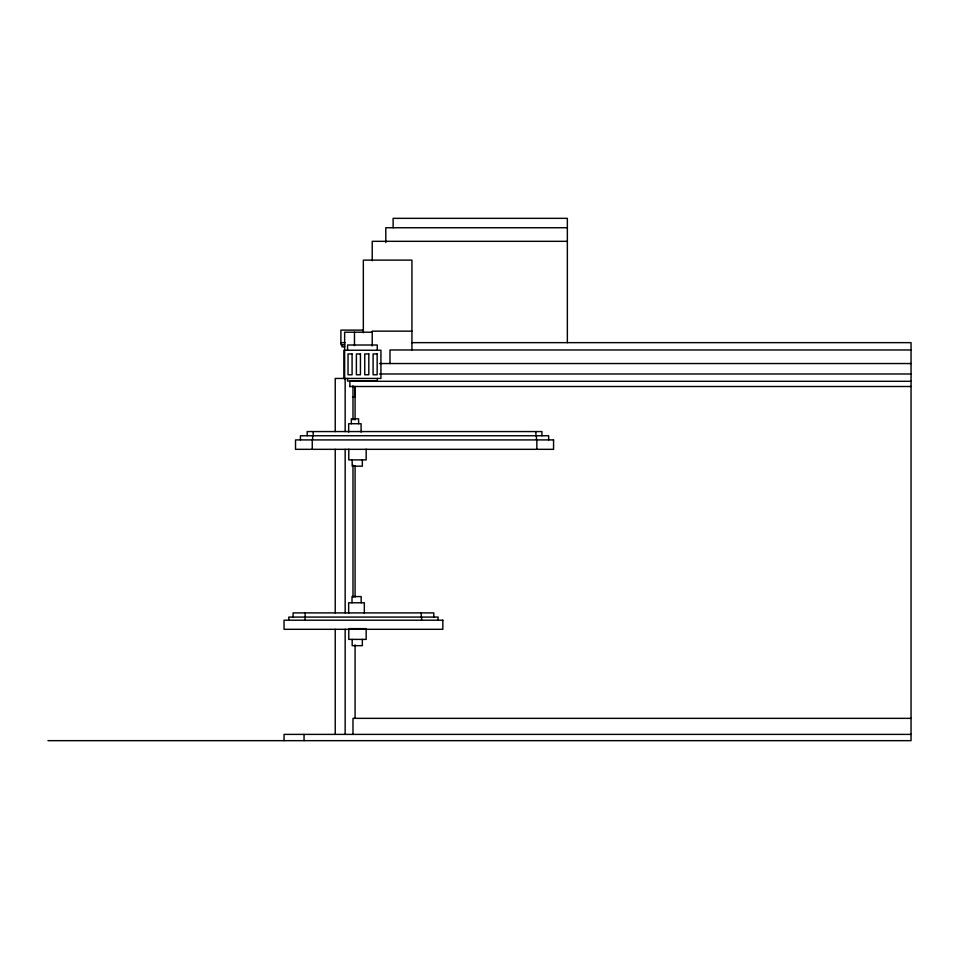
<?xml version="1.0" encoding="UTF-8"?>
<svg xmlns="http://www.w3.org/2000/svg" width="959" height="959" viewBox="0 0 959 959"><rect width="100%" height="100%" fill="white"/><g stroke="black" fill="none" stroke-linecap="round" stroke-linejoin="round"><path stroke-width="1.44" d="M355.082 397.11L355.082 386.669M567.356 227.739L385.806 227.739L385.806 242.555M567.356 241.32L372.224 241.32L372.224 260.74M363.269 330.112L340.889 330.112L340.889 344.737L344.832 344.737M411.926 331.155L372.224 331.155L372.224 345.923M372.224 332.198L344.629 332.198L344.629 379.404M340.889 342.651L345.36 342.651M411.926 342.651L911.05 342.651L911.05 740.66L47.95 740.66M344.904 346.834L341.955 346.834L341.955 344.737M911.05 349.963L389.989 349.963L389.989 363.545M379.536 363.545L911.05 363.545M379.536 373.986L911.05 373.986M911.05 381.298L349.855 381.298L349.855 386.669M349.855 386.501L911.05 386.501M352.468 397.11L355.082 397.182M911.05 718.351L352.984 718.351L352.984 734.39M911.05 734.39L284.044 734.39L284.044 740.66M567.356 342.651L567.356 218.34L393.118 218.34L393.118 227.739M548.668 439.917L548.668 435.746L300.431 435.746L300.431 439.917M541.919 435.746L541.919 431.562L307.18 431.562L307.18 435.746M536.848 439.917L536.848 449.327M536.453 435.746L536.453 439.917M535.901 431.562L535.901 435.746M438.083 620.209L438.083 617.081L288.791 617.081L288.791 620.209M433.792 617.081L433.792 612.897L293.082 612.897L293.082 617.081M421.588 617.081L421.588 620.209M421.289 612.897L421.289 617.081M411.926 349.963L411.926 260.117L363.341 260.117L363.341 332.749M377.283 350.239L377.283 345.012L347.578 345.012L347.578 350.239M377.283 378.445L377.283 381.047L347.578 381.047L347.578 378.445M366.17 449.16L366.17 459.9L348.776 459.9L348.776 449.16M364.324 613.388L364.324 602.779L348.656 602.779L348.656 613.388M362.346 459.9L362.346 466.182L352.181 466.182L352.181 459.9M362.346 639.389L362.346 645.671L352.181 645.671L352.181 639.389M361.171 602.779L361.171 596.57L352.013 596.57L352.013 602.779M361.087 432.125L361.087 423.722L348.668 423.722L348.668 432.125M358.594 423.722L358.594 418.795L351.33 418.795L351.33 423.722M355.082 386.501L355.082 419.934M355.082 465.678L355.082 597.097M355.082 644.868L355.082 718.351M354.47 332.198L354.47 345.6M352.984 385.734L352.984 419.754M352.984 465.043L352.984 597.313M345.156 378.445L345.156 431.61M345.156 449.327L345.156 612.897M345.156 629.308L345.156 734.39M343.933 378.445L343.933 350.239L380.927 350.239L380.927 378.445L335.23 378.445L335.23 431.61M335.23 449.327L335.23 612.897M335.23 629.308L335.23 734.39M313.197 431.562L313.197 435.746M312.646 435.746L312.646 439.917M312.25 439.917L312.25 449.327M305.19 612.897L305.07 620.209M304.051 734.39L304.051 740.66M352.085 353.955L348.033 353.955L348.033 374.777L352.085 374.777L352.085 353.955M360.44 353.955L356.388 353.955L356.388 374.777L360.44 374.777L360.44 353.955M368.807 353.955L364.744 353.955L364.744 374.777L368.807 374.777L368.807 353.955M377.163 353.955L373.099 353.955L373.099 374.777L377.163 374.777L377.163 353.955M553.559 439.917L295.528 439.917L295.528 449.327L553.559 449.327L553.559 439.917M442.83 620.209L284.044 620.209L284.044 629.308L442.83 629.308L442.83 620.209M366.17 628.648L348.776 628.648L348.776 639.389L366.17 639.389L366.17 628.648"/></g></svg>
